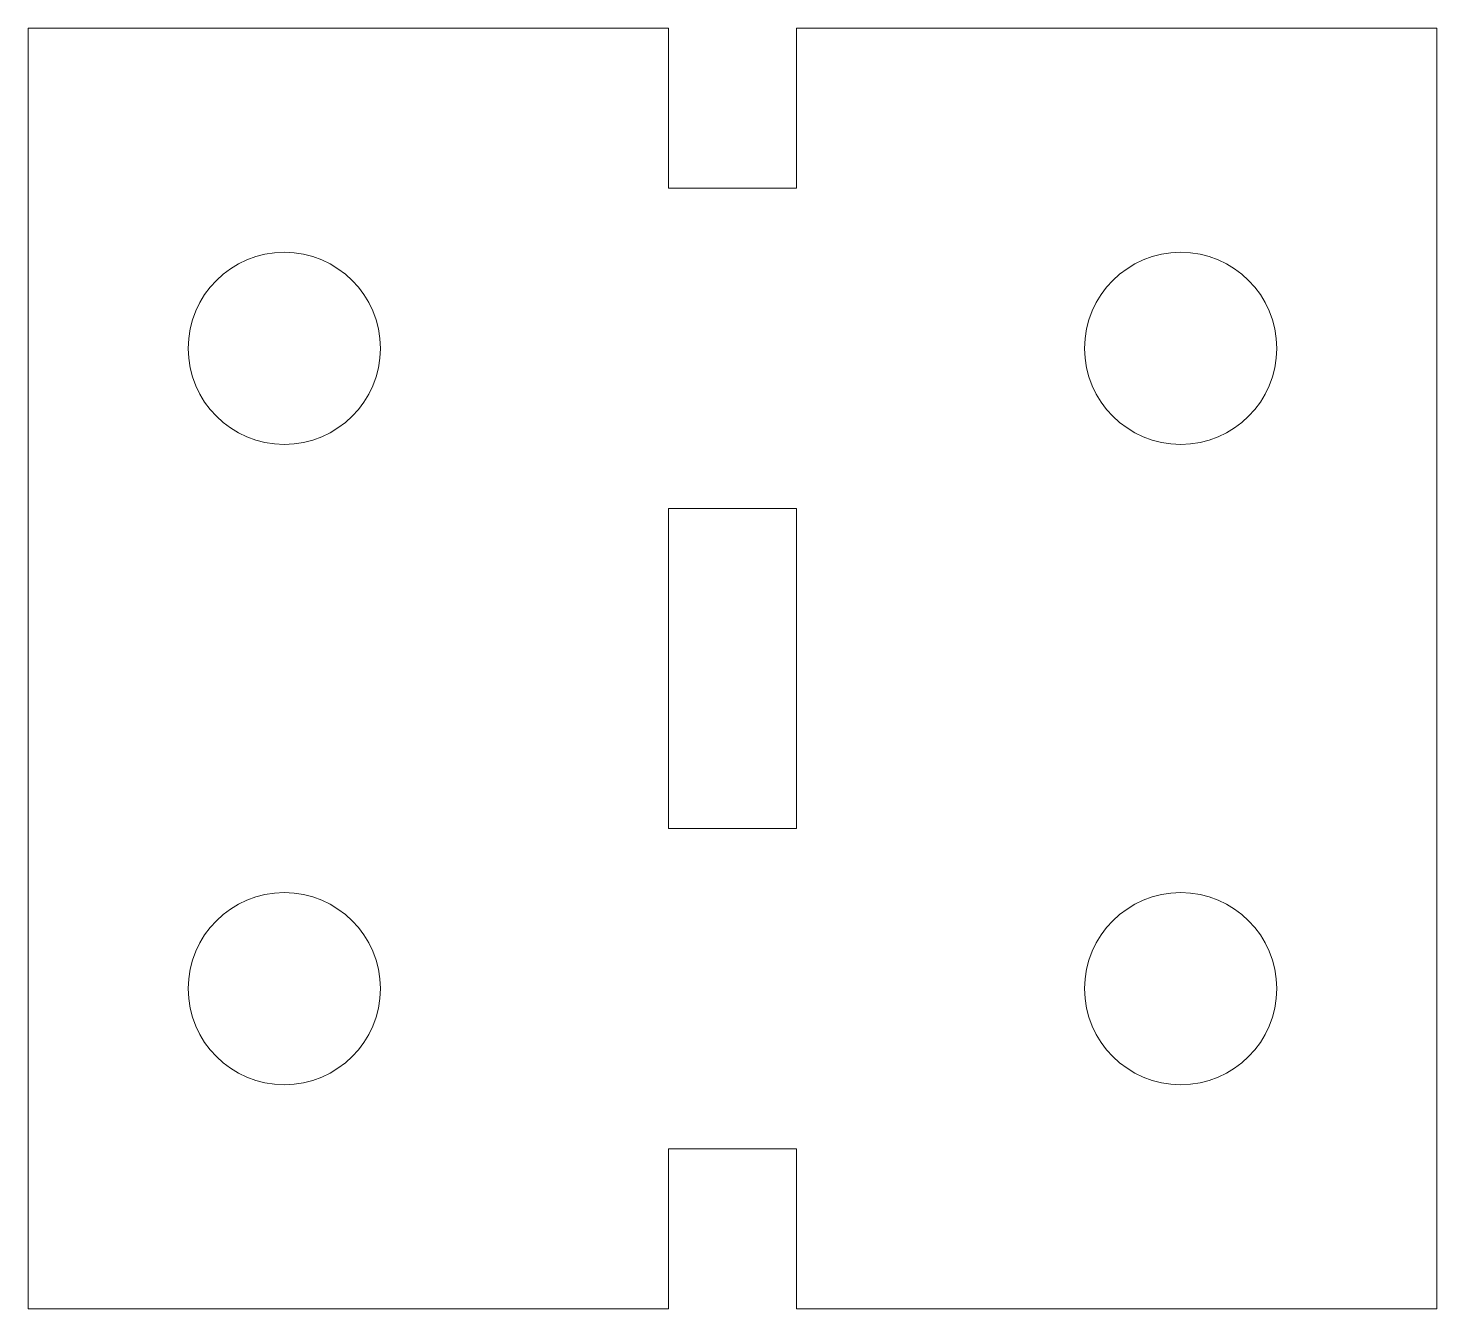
# Model space of a CAD drawing. Header units: millimetres. Extents: x -11 to 11, y -10 to 10.
import ezdxf

# ---------------------------------------------------------------- set-up
doc = ezdxf.new("R2010")
doc.units = ezdxf.units.MM

msp = doc.modelspace()

# ---------------------------------------------------------------- linework, layer by layer
at = {"color": 7, "linetype": 'Continuous', "lineweight": 15}
for p, q in [((-1, 10), (-11, 10)), ((-11, 10), (-11, -10)), ((-1, 10), (-1, 7.5)), ((11, 10), (1, 10)), ((1, 7.5), (1, 10)), ((11, -10), (11, 10)), ((-1, 7.5), (1, 7.5)), ((-1, 2.5), (-1, -2.5)), ((1, 2.5), (-1, 2.5)), ((1, -2.5), (1, 2.5)), ((-1, -2.5), (1, -2.5)), ((-1, -7.5), (-1, -10)), ((1, -7.5), (-1, -7.5)), ((1, -10), (1, -7.5)), ((-11, -10), (-1, -10)), ((1, -10), (11, -10))]:
    msp.add_line(p, q, dxfattribs=at)
for centre in [(-7, 5), (7, 5), (-7, -5), (7, -5)]:
    msp.add_circle(centre, 1.5, dxfattribs=at)

doc.saveas('drawing.dxf')
